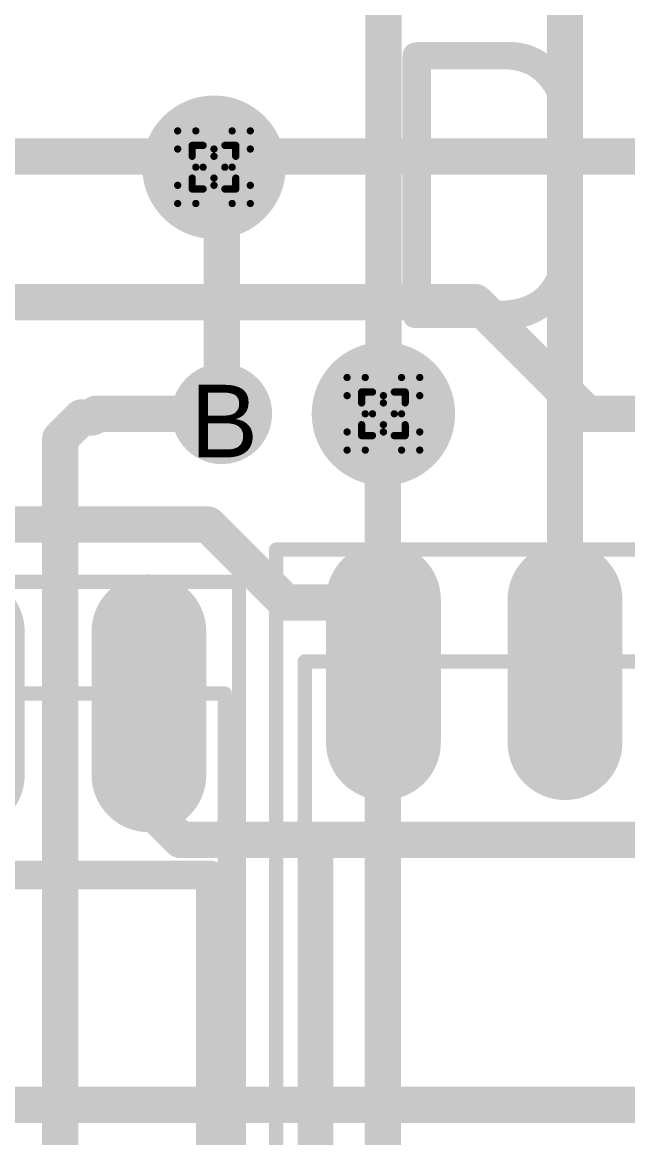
# Model space of a CAD drawing. Header units: millimetres. Extents: x 3219 to 51106, y -14166 to 2063.
# Drawn here: x 5634.21 to 5638.45, y 1785.82 to 1793.62 of the extents above; entities that cross this region are included whole.
import ezdxf

# ---------------------------------------------------------------- set-up
doc = ezdxf.new("R2010")
doc.units = ezdxf.units.MM
doc.layers.get('0').update_dxf_attribs({"lineweight": 53})
for name, color, linetype in [('Bottom Layer', 5, 'Continuous'), ('Bottom Solder', 6, 'Continuous'), ('Drill Drawing', 1, 'Continuous'), ('Mechanical 13', 56, 'Continuous'), ('Mechanical 15', 56, 'Continuous'), ('Top Layer', 1, 'Continuous'), ('Top Overlay', 2, 'Continuous'), ('Top Paste', 8, 'Continuous'), ('Top Solder', 216, 'Continuous')]:
    doc.layers.add(name, color=color, linetype=linetype)
doc.styles.add('Arial', font='arial.ttf', dxfattribs={"height": 3})
doc.styles.add('GOST type B', font='GOST_B.TTF', dxfattribs={"height": 3.5})

# ---------------------------------------------------------------- blocks, each defined once
blk = doc.blocks.new('14_SOIC_95')
at = {"layer": 'Top Layer'}
h = blk.add_hatch(color=1, dxfattribs=at)
edge = h.paths.add_edge_path()
edge.add_arc((5.4, 0), 0.3, 90, 270)
edge.add_line((5.4, -0.3), (6.4, -0.3))
edge.add_arc((6.4, 0), 0.3, 270, 450)
edge.add_line((6.4, 0.3), (5.4, 0.3))
h = blk.add_hatch(color=1, dxfattribs=at)
edge = h.paths.add_edge_path()
edge.add_arc((5.4, -1.27), 0.3, 90, 270)
edge.add_line((5.4, -1.57), (6.4, -1.57))
edge.add_arc((6.4, -1.27), 0.3, 270, 450)
edge.add_line((6.4, -0.97), (5.4, -0.97))
at = {"layer": 'Top Paste'}
h = blk.add_hatch(color=8, dxfattribs=at)
edge = h.paths.add_edge_path()
edge.add_arc((5.4, 0), 0.3, 90, 270)
edge.add_line((5.4, -0.3), (6.4, -0.3))
edge.add_arc((6.4, 0), 0.3, 270, 450)
edge.add_line((6.4, 0.3), (5.4, 0.3))
h = blk.add_hatch(color=8, dxfattribs=at)
edge = h.paths.add_edge_path()
edge.add_arc((5.4, -1.27), 0.3, 90, 270)
edge.add_line((5.4, -1.57), (6.4, -1.57))
edge.add_arc((6.4, -1.27), 0.3, 270, 450)
edge.add_line((6.4, -0.97), (5.4, -0.97))
at = {"layer": 'Top Solder'}
h = blk.add_hatch(color=216, dxfattribs=at)
edge = h.paths.add_edge_path()
edge.add_arc((5.4, 0), 0.4016, 90, 270)
edge.add_line((5.4, -0.4016), (6.4, -0.4016))
edge.add_arc((6.4, 0), 0.4016, 270, 450)
edge.add_line((6.4, 0.4016), (5.4, 0.4016))
h = blk.add_hatch(color=216, dxfattribs=at)
edge = h.paths.add_edge_path()
edge.add_arc((5.4, -1.27), 0.4016, 90, 270)
edge.add_line((5.4, -1.6716), (6.4, -1.6716))
edge.add_arc((6.4, -1.27), 0.4016, 270, 450)
edge.add_line((6.4, -0.8684), (5.4, -0.8684))
at = {"layer": 'Mechanical 13'}
for points in [[(-0.1683, 0.5501, 0.1, 0.1, 0), (5.9685, 0.55, 0.1, 0.1, 0)], [(5.9685, 0.55, 0.1, 0.1, 0), (5.9685, -8.15, 0.1, 0.1, 0)]]:
    blk.add_lwpolyline(points, format="xyseb", dxfattribs=at)
blk.add_lwpolyline([(5.9435, 0.55, 0.05, 0.05, 1), (5.9935, 0.55, 0.05, 0.05, 1)], format="xyseb", close=True, dxfattribs=at)
blk.add_lwpolyline([(5.9435, 0.55, 0.05, 0.05, 1), (5.9935, 0.55, 0.05, 0.05, 1)], format="xyseb", close=True, dxfattribs=at)
at = {"layer": 'Mechanical 15'}
for points in [[(6.75, 0.75, 0.1, 0.1, 0), (-0.75, 0.75, 0.1, 0.1, 0)], [(6.75, 0.75, 0.1, 0.1, 0), (6.75, 0.5, 0.1, 0.1, 0)], [(6.75, 0.5, 0.1, 0.1, 0), (6.75, -8.25, 0.1, 0.1, 0)]]:
    blk.add_lwpolyline(points, format="xyseb", dxfattribs=at)
for points in [[(6.725, 0.75, 0.05, 0.05, 1), (6.775, 0.75, 0.05, 0.05, 1)], [(6.725, 0.75, 0.05, 0.05, 1), (6.775, 0.75, 0.05, 0.05, 1)], [(6.725, 0.5, 0.05, 0.05, 1), (6.775, 0.5, 0.05, 0.05, 1)], [(6.725, 0.5, 0.05, 0.05, 1), (6.775, 0.5, 0.05, 0.05, 1)]]:
    blk.add_lwpolyline(points, format="xyseb", close=True, dxfattribs=at)
at = {"layer": 'Top Overlay'}
for points in [[(1.2, 0.45, 0.2, 0.2, 0), (4.7, 0.45, 0.2, 0.2, 0)], [(4.7, 0.45, 0.2, 0.2, 0), (4.7, -8.05, 0.2, 0.2, 0)]]:
    blk.add_lwpolyline(points, format="xyseb", dxfattribs=at)
blk.add_lwpolyline([(4.65, 0.45, 0.1, 0.1, 1), (4.75, 0.45, 0.1, 0.1, 1)], format="xyseb", close=True, dxfattribs=at)
blk.add_lwpolyline([(4.65, 0.45, 0.1, 0.1, 1), (4.75, 0.45, 0.1, 0.1, 1)], format="xyseb", close=True, dxfattribs=at)
blk = doc.blocks.new('14_SOIC_96')
at = {"layer": 'Top Layer'}
h = blk.add_hatch(color=1, dxfattribs=at)
edge = h.paths.add_edge_path()
edge.add_arc((5.4, -7.62), 0.3, 90, 270)
edge.add_line((5.4, -7.92), (6.4, -7.92))
edge.add_arc((6.4, -7.62), 0.3, 270, 450)
edge.add_line((6.4, -7.32), (5.4, -7.32))
at = {"layer": 'Top Paste'}
h = blk.add_hatch(color=8, dxfattribs=at)
edge = h.paths.add_edge_path()
edge.add_arc((5.4, -7.62), 0.3, 90, 270)
edge.add_line((5.4, -7.92), (6.4, -7.92))
edge.add_arc((6.4, -7.62), 0.3, 270, 450)
edge.add_line((6.4, -7.32), (5.4, -7.32))
at = {"layer": 'Top Solder'}
h = blk.add_hatch(color=216, dxfattribs=at)
edge = h.paths.add_edge_path()
edge.add_arc((5.4, -6.35), 0.4016, 90, 270)
edge.add_line((5.4, -6.7516), (6.4, -6.7516))
edge.add_arc((6.4, -6.35), 0.4016, 270, 450)
edge.add_line((6.4, -5.9484), (5.4, -5.9484))
h = blk.add_hatch(color=216, dxfattribs=at)
edge = h.paths.add_edge_path()
edge.add_arc((5.4, -7.62), 0.4016, 90, 270)
edge.add_line((5.4, -8.0216), (6.4, -8.0216))
edge.add_arc((6.4, -7.62), 0.4016, 270, 450)
edge.add_line((6.4, -7.2184), (5.4, -7.2184))
at = {"layer": 'Mechanical 13'}
for points in [[(5.9685, 0.55, 0.1, 0.1, 0), (5.9685, -8.15, 0.1, 0.1, 0)], [(-0.1683, -8.15, 0.1, 0.1, 0), (5.9685, -8.15, 0.1, 0.1, 0)]]:
    blk.add_lwpolyline(points, format="xyseb", dxfattribs=at)
blk.add_lwpolyline([(5.9435, -8.15, 0.05, 0.05, 1), (5.9935, -8.15, 0.05, 0.05, 1)], format="xyseb", close=True, dxfattribs=at)
blk.add_lwpolyline([(5.9435, -8.15, 0.05, 0.05, 1), (5.9935, -8.15, 0.05, 0.05, 1)], format="xyseb", close=True, dxfattribs=at)
at = {"layer": 'Mechanical 15'}
for points in [[(6.75, 0.5, 0.1, 0.1, 0), (6.75, -8.25, 0.1, 0.1, 0)], [(-0.75, -8.25, 0.1, 0.1, 0), (6.75, -8.25, 0.1, 0.1, 0)]]:
    blk.add_lwpolyline(points, format="xyseb", dxfattribs=at)
blk.add_lwpolyline([(6.725, -8.25, 0.05, 0.05, 1), (6.775, -8.25, 0.05, 0.05, 1)], format="xyseb", close=True, dxfattribs=at)
blk.add_lwpolyline([(6.725, -8.25, 0.05, 0.05, 1), (6.775, -8.25, 0.05, 0.05, 1)], format="xyseb", close=True, dxfattribs=at)
at = {"layer": 'Top Overlay'}
for points in [[(4.7, 0.45, 0.2, 0.2, 0), (4.7, -8.05, 0.2, 0.2, 0)], [(1.2, -8.05, 0.2, 0.2, 0), (4.7, -8.05, 0.2, 0.2, 0)]]:
    blk.add_lwpolyline(points, format="xyseb", dxfattribs=at)
blk.add_lwpolyline([(4.65, -8.05, 0.1, 0.1, 1), (4.75, -8.05, 0.1, 0.1, 1)], format="xyseb", close=True, dxfattribs=at)
blk.add_lwpolyline([(4.65, -8.05, 0.1, 0.1, 1), (4.75, -8.05, 0.1, 0.1, 1)], format="xyseb", close=True, dxfattribs=at)

msp = doc.modelspace()

# ---------------------------------------------------------------- hatches: boundary and pattern name
at = {"layer": 'Bottom Layer'}
h = msp.add_hatch(color=5, dxfattribs=at)
edge = h.paths.add_edge_path()
edge.add_arc((5635.5535, 1792.6081), 0.4, 0, 360)
h = msp.add_hatch(color=5, dxfattribs=at)
edge = h.paths.add_edge_path()
edge.add_arc((5636.7385, 1790.8831), 0.4, 0, 360)
h = msp.add_hatch(color=5, dxfattribs=at)
edge = h.paths.add_edge_path()
edge.add_arc((5635.6083, 1790.8831), 0.25, 0, 360)
at = {"layer": 'Bottom Solder'}
h = msp.add_hatch(color=6, dxfattribs=at)
edge = h.paths.add_edge_path()
edge.add_arc((5635.5535, 1792.6081), 0.5016, 0, 360)
h = msp.add_hatch(color=6, dxfattribs=at)
edge = h.paths.add_edge_path()
edge.add_arc((5636.7385, 1790.8831), 0.5016, 0, 360)
h = msp.add_hatch(color=6, dxfattribs=at)
edge = h.paths.add_edge_path()
edge.add_arc((5635.6083, 1790.8831), 0.3516, 0, 360)
at = {"layer": 'Top Layer'}
h = msp.add_hatch(color=1, dxfattribs=at)
edge = h.paths.add_edge_path()
edge.add_arc((5635.5535, 1792.6081), 0.4, 0, 360)
h = msp.add_hatch(color=1, dxfattribs=at)
edge = h.paths.add_edge_path()
edge.add_arc((5636.7385, 1790.8831), 0.4, 0, 360)
h = msp.add_hatch(color=1, dxfattribs=at)
edge = h.paths.add_edge_path()
edge.add_arc((5635.6083, 1790.8831), 0.25, 0, 360)
at = {"layer": 'Top Solder'}
h = msp.add_hatch(color=216, dxfattribs=at)
edge = h.paths.add_edge_path()
edge.add_arc((5635.5535, 1792.6081), 0.5016, 0, 360)
h = msp.add_hatch(color=216, dxfattribs=at)
edge = h.paths.add_edge_path()
edge.add_arc((5636.7385, 1790.8831), 0.5016, 0, 360)
h = msp.add_hatch(color=216, dxfattribs=at)
edge = h.paths.add_edge_path()
edge.add_arc((5635.6083, 1790.8831), 0.3516, 0, 360)

# ---------------------------------------------------------------- linework, layer by layer
at = {"layer": 'Bottom Layer'}
for points in [[(5592.9909, 1792.6831, 0.254, 0.254, 0), (5641.4035, 1792.6831, 0.254, 0.254, 0)], [(5635.4785, 1792.6081, 0.254, 0.254, 0), (5635.5535, 1792.6081, 0.254, 0.254, 0)], [(5631.0595, 1791.6641, 0.254, 0.254, 0), (5637.3824, 1791.6641, 0.254, 0.254, 0)], [(5637.3824, 1791.6641, 0.254, 0.254, 0), (5638.1634, 1790.8831, 0.254, 0.254, 0)], [(5634.7035, 1790.8581, 0.254, 0.254, 0), (5634.7285, 1790.8831, 0.254, 0.254, 0)], [(5634.7285, 1790.8831, 0.254, 0.254, 0), (5635.6083, 1790.8831, 0.254, 0.254, 0)], [(5636.7335, 1790.8781, 0.254, 0.254, 0), (5636.7385, 1790.8831, 0.254, 0.254, 0)], [(5636.7335, 1782.1131, 0.254, 0.254, 0), (5636.7335, 1790.8781, 0.254, 0.254, 0)], [(5638.1634, 1790.8831, 0.254, 0.254, 0), (5639.2785, 1790.8831, 0.254, 0.254, 0)], [(5634.4785, 1790.7093, 0.254, 0.254, 0), (5634.6273, 1790.8581, 0.254, 0.254, 0)], [(5634.6273, 1790.8581, 0.254, 0.254, 0), (5634.7035, 1790.8581, 0.254, 0.254, 0)], [(5634.4785, 1784.3581, 0.254, 0.254, 0), (5634.4785, 1790.7093, 0.254, 0.254, 0)]]:
    msp.add_lwpolyline(points, format="xyseb", dxfattribs=at)
for points in [[(5635.415, 1792.6081, 0.127, 0.127, 1), (5635.542, 1792.6081, 0.127, 0.127, 1)], [(5635.49, 1792.6081, 0.127, 0.127, 1), (5635.617, 1792.6081, 0.127, 0.127, 1)], [(5637.3189, 1791.6641, 0.127, 0.127, 1), (5637.4459, 1791.6641, 0.127, 0.127, 1)], [(5637.3189, 1791.6641, 0.127, 0.127, 1), (5637.4459, 1791.6641, 0.127, 0.127, 1)], [(5634.665, 1790.8831, 0.127, 0.127, 1), (5634.792, 1790.8831, 0.127, 0.127, 1)], [(5634.665, 1790.8831, 0.127, 0.127, 1), (5634.792, 1790.8831, 0.127, 0.127, 1)], [(5635.5448, 1790.8831, 0.127, 0.127, 1), (5635.6718, 1790.8831, 0.127, 0.127, 1)], [(5636.67, 1790.8781, 0.127, 0.127, 1), (5636.797, 1790.8781, 0.127, 0.127, 1)], [(5636.67, 1790.8781, 0.127, 0.127, 1), (5636.797, 1790.8781, 0.127, 0.127, 1)], [(5636.675, 1790.8831, 0.127, 0.127, 1), (5636.802, 1790.8831, 0.127, 0.127, 1)], [(5638.0999, 1790.8831, 0.127, 0.127, 1), (5638.2269, 1790.8831, 0.127, 0.127, 1)], [(5638.0999, 1790.8831, 0.127, 0.127, 1), (5638.2269, 1790.8831, 0.127, 0.127, 1)], [(5634.5638, 1790.8581, 0.127, 0.127, 1), (5634.6908, 1790.8581, 0.127, 0.127, 1)], [(5634.5638, 1790.8581, 0.127, 0.127, 1), (5634.6908, 1790.8581, 0.127, 0.127, 1)], [(5634.64, 1790.8581, 0.127, 0.127, 1), (5634.767, 1790.8581, 0.127, 0.127, 1)], [(5634.64, 1790.8581, 0.127, 0.127, 1), (5634.767, 1790.8581, 0.127, 0.127, 1)], [(5634.415, 1790.7093, 0.127, 0.127, 1), (5634.542, 1790.7093, 0.127, 0.127, 1)], [(5634.415, 1790.7093, 0.127, 0.127, 1), (5634.542, 1790.7093, 0.127, 0.127, 1)]]:
    msp.add_lwpolyline(points, format="xyseb", close=True, dxfattribs=at)
at = {"layer": 'Drill Drawing'}
for points in [[(5635.2995, 1792.7351, 0.0508, 0.0508, 0), (5635.2995, 1792.8621, 0.0508, 0.0508, 0)], [(5635.2995, 1792.8621, 0.0508, 0.0508, 0), (5635.4265, 1792.8621, 0.0508, 0.0508, 0)], [(5635.4265, 1792.8621, 0.0508, 0.0508, 0), (5635.5535, 1792.7351, 0.0508, 0.0508, 0)], [(5635.5535, 1792.7351, 0.0508, 0.0508, 0), (5635.6805, 1792.8621, 0.0508, 0.0508, 0)], [(5635.6805, 1792.8621, 0.0508, 0.0508, 0), (5635.8075, 1792.8621, 0.0508, 0.0508, 0)], [(5635.8075, 1792.7351, 0.0508, 0.0508, 0), (5635.8075, 1792.8621, 0.0508, 0.0508, 0)], [(5635.4011, 1792.6843, 0.0508, 0.0508, 0), (5635.4011, 1792.7605, 0.0508, 0.0508, 0)], [(5635.4011, 1792.7605, 0.0508, 0.0508, 0), (5635.4773, 1792.7605, 0.0508, 0.0508, 0)], [(5635.4773, 1792.7605, 0.0508, 0.0508, 0), (5635.5535, 1792.6843, 0.0508, 0.0508, 0)], [(5635.5535, 1792.6843, 0.0508, 0.0508, 0), (5635.6297, 1792.7605, 0.0508, 0.0508, 0)], [(5635.6297, 1792.7605, 0.0508, 0.0508, 0), (5635.7059, 1792.7605, 0.0508, 0.0508, 0)], [(5635.7059, 1792.6843, 0.0508, 0.0508, 0), (5635.7059, 1792.7605, 0.0508, 0.0508, 0)], [(5635.2995, 1792.7351, 0.0508, 0.0508, 0), (5635.4265, 1792.6081, 0.0508, 0.0508, 0)], [(5635.4011, 1792.6843, 0.0508, 0.0508, 0), (5635.4773, 1792.6081, 0.0508, 0.0508, 0)], [(5635.6297, 1792.6081, 0.0508, 0.0508, 0), (5635.7059, 1792.6843, 0.0508, 0.0508, 0)], [(5635.6805, 1792.6081, 0.0508, 0.0508, 0), (5635.8075, 1792.7351, 0.0508, 0.0508, 0)], [(5635.2995, 1792.4811, 0.0508, 0.0508, 0), (5635.4265, 1792.6081, 0.0508, 0.0508, 0)], [(5635.4011, 1792.5319, 0.0508, 0.0508, 0), (5635.4773, 1792.6081, 0.0508, 0.0508, 0)], [(5635.6297, 1792.6081, 0.0508, 0.0508, 0), (5635.7059, 1792.5319, 0.0508, 0.0508, 0)], [(5635.6805, 1792.6081, 0.0508, 0.0508, 0), (5635.8075, 1792.4811, 0.0508, 0.0508, 0)], [(5635.4011, 1792.4557, 0.0508, 0.0508, 0), (5635.4011, 1792.5319, 0.0508, 0.0508, 0)], [(5635.4773, 1792.4557, 0.0508, 0.0508, 0), (5635.5535, 1792.5319, 0.0508, 0.0508, 0)], [(5635.5535, 1792.5319, 0.0508, 0.0508, 0), (5635.6297, 1792.4557, 0.0508, 0.0508, 0)], [(5635.7059, 1792.4557, 0.0508, 0.0508, 0), (5635.7059, 1792.5319, 0.0508, 0.0508, 0)], [(5635.2995, 1792.3541, 0.0508, 0.0508, 0), (5635.2995, 1792.4811, 0.0508, 0.0508, 0)], [(5635.4011, 1792.4557, 0.0508, 0.0508, 0), (5635.4773, 1792.4557, 0.0508, 0.0508, 0)], [(5635.4265, 1792.3541, 0.0508, 0.0508, 0), (5635.5535, 1792.4811, 0.0508, 0.0508, 0)], [(5635.5535, 1792.4811, 0.0508, 0.0508, 0), (5635.6805, 1792.3541, 0.0508, 0.0508, 0)], [(5635.6297, 1792.4557, 0.0508, 0.0508, 0), (5635.7059, 1792.4557, 0.0508, 0.0508, 0)], [(5635.8075, 1792.3541, 0.0508, 0.0508, 0), (5635.8075, 1792.4811, 0.0508, 0.0508, 0)], [(5635.2995, 1792.3541, 0.0508, 0.0508, 0), (5635.4265, 1792.3541, 0.0508, 0.0508, 0)], [(5635.6805, 1792.3541, 0.0508, 0.0508, 0), (5635.8075, 1792.3541, 0.0508, 0.0508, 0)], [(5636.4845, 1791.0101, 0.0508, 0.0508, 0), (5636.4845, 1791.1371, 0.0508, 0.0508, 0)], [(5636.4845, 1791.1371, 0.0508, 0.0508, 0), (5636.6115, 1791.1371, 0.0508, 0.0508, 0)], [(5636.6115, 1791.1371, 0.0508, 0.0508, 0), (5636.7385, 1791.0101, 0.0508, 0.0508, 0)], [(5636.7385, 1791.0101, 0.0508, 0.0508, 0), (5636.8655, 1791.1371, 0.0508, 0.0508, 0)], [(5636.8655, 1791.1371, 0.0508, 0.0508, 0), (5636.9925, 1791.1371, 0.0508, 0.0508, 0)], [(5636.9925, 1791.0101, 0.0508, 0.0508, 0), (5636.9925, 1791.1371, 0.0508, 0.0508, 0)], [(5636.4845, 1791.0101, 0.0508, 0.0508, 0), (5636.6115, 1790.8831, 0.0508, 0.0508, 0)], [(5636.5861, 1790.9593, 0.0508, 0.0508, 0), (5636.5861, 1791.0355, 0.0508, 0.0508, 0)], [(5636.5861, 1791.0355, 0.0508, 0.0508, 0), (5636.6623, 1791.0355, 0.0508, 0.0508, 0)], [(5636.6623, 1791.0355, 0.0508, 0.0508, 0), (5636.7385, 1790.9593, 0.0508, 0.0508, 0)], [(5636.7385, 1790.9593, 0.0508, 0.0508, 0), (5636.8147, 1791.0355, 0.0508, 0.0508, 0)], [(5636.8147, 1791.0355, 0.0508, 0.0508, 0), (5636.8909, 1791.0355, 0.0508, 0.0508, 0)], [(5636.8655, 1790.8831, 0.0508, 0.0508, 0), (5636.9925, 1791.0101, 0.0508, 0.0508, 0)], [(5636.8909, 1790.9593, 0.0508, 0.0508, 0), (5636.8909, 1791.0355, 0.0508, 0.0508, 0)], [(5636.5861, 1790.9593, 0.0508, 0.0508, 0), (5636.6623, 1790.8831, 0.0508, 0.0508, 0)], [(5636.8147, 1790.8831, 0.0508, 0.0508, 0), (5636.8909, 1790.9593, 0.0508, 0.0508, 0)], [(5636.4845, 1790.7561, 0.0508, 0.0508, 0), (5636.6115, 1790.8831, 0.0508, 0.0508, 0)], [(5636.5861, 1790.8069, 0.0508, 0.0508, 0), (5636.6623, 1790.8831, 0.0508, 0.0508, 0)], [(5636.8147, 1790.8831, 0.0508, 0.0508, 0), (5636.8909, 1790.8069, 0.0508, 0.0508, 0)], [(5636.8655, 1790.8831, 0.0508, 0.0508, 0), (5636.9925, 1790.7561, 0.0508, 0.0508, 0)], [(5636.4845, 1790.6291, 0.0508, 0.0508, 0), (5636.4845, 1790.7561, 0.0508, 0.0508, 0)], [(5636.5861, 1790.7307, 0.0508, 0.0508, 0), (5636.5861, 1790.8069, 0.0508, 0.0508, 0)], [(5636.5861, 1790.7307, 0.0508, 0.0508, 0), (5636.6623, 1790.7307, 0.0508, 0.0508, 0)], [(5636.6115, 1790.6291, 0.0508, 0.0508, 0), (5636.7385, 1790.7561, 0.0508, 0.0508, 0)], [(5636.6623, 1790.7307, 0.0508, 0.0508, 0), (5636.7385, 1790.8069, 0.0508, 0.0508, 0)], [(5636.7385, 1790.8069, 0.0508, 0.0508, 0), (5636.8147, 1790.7307, 0.0508, 0.0508, 0)], [(5636.7385, 1790.7561, 0.0508, 0.0508, 0), (5636.8655, 1790.6291, 0.0508, 0.0508, 0)], [(5636.8147, 1790.7307, 0.0508, 0.0508, 0), (5636.8909, 1790.7307, 0.0508, 0.0508, 0)], [(5636.8909, 1790.7307, 0.0508, 0.0508, 0), (5636.8909, 1790.8069, 0.0508, 0.0508, 0)], [(5636.9925, 1790.6291, 0.0508, 0.0508, 0), (5636.9925, 1790.7561, 0.0508, 0.0508, 0)], [(5636.4845, 1790.6291, 0.0508, 0.0508, 0), (5636.6115, 1790.6291, 0.0508, 0.0508, 0)], [(5636.8655, 1790.6291, 0.0508, 0.0508, 0), (5636.9925, 1790.6291, 0.0508, 0.0508, 0)]]:
    msp.add_lwpolyline(points, format="xyseb", dxfattribs=at)
for points in [[(5635.2868, 1792.8621, 0.0254, 0.0254, 1), (5635.3122, 1792.8621, 0.0254, 0.0254, 1)], [(5635.2868, 1792.8621, 0.0254, 0.0254, 1), (5635.3122, 1792.8621, 0.0254, 0.0254, 1)], [(5635.4138, 1792.8621, 0.0254, 0.0254, 1), (5635.4392, 1792.8621, 0.0254, 0.0254, 1)], [(5635.4138, 1792.8621, 0.0254, 0.0254, 1), (5635.4392, 1792.8621, 0.0254, 0.0254, 1)], [(5635.6678, 1792.8621, 0.0254, 0.0254, 1), (5635.6932, 1792.8621, 0.0254, 0.0254, 1)], [(5635.6678, 1792.8621, 0.0254, 0.0254, 1), (5635.6932, 1792.8621, 0.0254, 0.0254, 1)], [(5635.7948, 1792.8621, 0.0254, 0.0254, 1), (5635.8202, 1792.8621, 0.0254, 0.0254, 1)], [(5635.7948, 1792.8621, 0.0254, 0.0254, 1), (5635.8202, 1792.8621, 0.0254, 0.0254, 1)], [(5635.3884, 1792.7605, 0.0254, 0.0254, 1), (5635.4138, 1792.7605, 0.0254, 0.0254, 1)], [(5635.3884, 1792.7605, 0.0254, 0.0254, 1), (5635.4138, 1792.7605, 0.0254, 0.0254, 1)], [(5635.4646, 1792.7605, 0.0254, 0.0254, 1), (5635.49, 1792.7605, 0.0254, 0.0254, 1)], [(5635.4646, 1792.7605, 0.0254, 0.0254, 1), (5635.49, 1792.7605, 0.0254, 0.0254, 1)], [(5635.617, 1792.7605, 0.0254, 0.0254, 1), (5635.6424, 1792.7605, 0.0254, 0.0254, 1)], [(5635.617, 1792.7605, 0.0254, 0.0254, 1), (5635.6424, 1792.7605, 0.0254, 0.0254, 1)], [(5635.6932, 1792.7605, 0.0254, 0.0254, 1), (5635.7186, 1792.7605, 0.0254, 0.0254, 1)], [(5635.6932, 1792.7605, 0.0254, 0.0254, 1), (5635.7186, 1792.7605, 0.0254, 0.0254, 1)], [(5635.2868, 1792.7351, 0.0254, 0.0254, 1), (5635.3122, 1792.7351, 0.0254, 0.0254, 1)], [(5635.2868, 1792.7351, 0.0254, 0.0254, 1), (5635.3122, 1792.7351, 0.0254, 0.0254, 1)], [(5635.3884, 1792.6843, 0.0254, 0.0254, 1), (5635.4138, 1792.6843, 0.0254, 0.0254, 1)], [(5635.3884, 1792.6843, 0.0254, 0.0254, 1), (5635.4138, 1792.6843, 0.0254, 0.0254, 1)], [(5635.5408, 1792.7351, 0.0254, 0.0254, 1), (5635.5662, 1792.7351, 0.0254, 0.0254, 1)], [(5635.5408, 1792.7351, 0.0254, 0.0254, 1), (5635.5662, 1792.7351, 0.0254, 0.0254, 1)], [(5635.5408, 1792.6843, 0.0254, 0.0254, 1), (5635.5662, 1792.6843, 0.0254, 0.0254, 1)], [(5635.5408, 1792.6843, 0.0254, 0.0254, 1), (5635.5662, 1792.6843, 0.0254, 0.0254, 1)], [(5635.6932, 1792.6843, 0.0254, 0.0254, 1), (5635.7186, 1792.6843, 0.0254, 0.0254, 1)], [(5635.6932, 1792.6843, 0.0254, 0.0254, 1), (5635.7186, 1792.6843, 0.0254, 0.0254, 1)], [(5635.7948, 1792.7351, 0.0254, 0.0254, 1), (5635.8202, 1792.7351, 0.0254, 0.0254, 1)], [(5635.7948, 1792.7351, 0.0254, 0.0254, 1), (5635.8202, 1792.7351, 0.0254, 0.0254, 1)], [(5635.4138, 1792.6081, 0.0254, 0.0254, 1), (5635.4392, 1792.6081, 0.0254, 0.0254, 1)], [(5635.4138, 1792.6081, 0.0254, 0.0254, 1), (5635.4392, 1792.6081, 0.0254, 0.0254, 1)], [(5635.4646, 1792.6081, 0.0254, 0.0254, 1), (5635.49, 1792.6081, 0.0254, 0.0254, 1)], [(5635.4646, 1792.6081, 0.0254, 0.0254, 1), (5635.49, 1792.6081, 0.0254, 0.0254, 1)], [(5635.617, 1792.6081, 0.0254, 0.0254, 1), (5635.6424, 1792.6081, 0.0254, 0.0254, 1)], [(5635.617, 1792.6081, 0.0254, 0.0254, 1), (5635.6424, 1792.6081, 0.0254, 0.0254, 1)], [(5635.6678, 1792.6081, 0.0254, 0.0254, 1), (5635.6932, 1792.6081, 0.0254, 0.0254, 1)], [(5635.6678, 1792.6081, 0.0254, 0.0254, 1), (5635.6932, 1792.6081, 0.0254, 0.0254, 1)], [(5635.3884, 1792.5319, 0.0254, 0.0254, 1), (5635.4138, 1792.5319, 0.0254, 0.0254, 1)], [(5635.3884, 1792.5319, 0.0254, 0.0254, 1), (5635.4138, 1792.5319, 0.0254, 0.0254, 1)], [(5635.5408, 1792.5319, 0.0254, 0.0254, 1), (5635.5662, 1792.5319, 0.0254, 0.0254, 1)], [(5635.5408, 1792.5319, 0.0254, 0.0254, 1), (5635.5662, 1792.5319, 0.0254, 0.0254, 1)], [(5635.6932, 1792.5319, 0.0254, 0.0254, 1), (5635.7186, 1792.5319, 0.0254, 0.0254, 1)], [(5635.6932, 1792.5319, 0.0254, 0.0254, 1), (5635.7186, 1792.5319, 0.0254, 0.0254, 1)], [(5635.2868, 1792.4811, 0.0254, 0.0254, 1), (5635.3122, 1792.4811, 0.0254, 0.0254, 1)], [(5635.2868, 1792.4811, 0.0254, 0.0254, 1), (5635.3122, 1792.4811, 0.0254, 0.0254, 1)], [(5635.3884, 1792.4557, 0.0254, 0.0254, 1), (5635.4138, 1792.4557, 0.0254, 0.0254, 1)], [(5635.3884, 1792.4557, 0.0254, 0.0254, 1), (5635.4138, 1792.4557, 0.0254, 0.0254, 1)], [(5635.4646, 1792.4557, 0.0254, 0.0254, 1), (5635.49, 1792.4557, 0.0254, 0.0254, 1)], [(5635.4646, 1792.4557, 0.0254, 0.0254, 1), (5635.49, 1792.4557, 0.0254, 0.0254, 1)], [(5635.5408, 1792.4811, 0.0254, 0.0254, 1), (5635.5662, 1792.4811, 0.0254, 0.0254, 1)], [(5635.5408, 1792.4811, 0.0254, 0.0254, 1), (5635.5662, 1792.4811, 0.0254, 0.0254, 1)], [(5635.617, 1792.4557, 0.0254, 0.0254, 1), (5635.6424, 1792.4557, 0.0254, 0.0254, 1)], [(5635.617, 1792.4557, 0.0254, 0.0254, 1), (5635.6424, 1792.4557, 0.0254, 0.0254, 1)], [(5635.6932, 1792.4557, 0.0254, 0.0254, 1), (5635.7186, 1792.4557, 0.0254, 0.0254, 1)], [(5635.6932, 1792.4557, 0.0254, 0.0254, 1), (5635.7186, 1792.4557, 0.0254, 0.0254, 1)], [(5635.7948, 1792.4811, 0.0254, 0.0254, 1), (5635.8202, 1792.4811, 0.0254, 0.0254, 1)], [(5635.7948, 1792.4811, 0.0254, 0.0254, 1), (5635.8202, 1792.4811, 0.0254, 0.0254, 1)], [(5635.2868, 1792.3541, 0.0254, 0.0254, 1), (5635.3122, 1792.3541, 0.0254, 0.0254, 1)], [(5635.2868, 1792.3541, 0.0254, 0.0254, 1), (5635.3122, 1792.3541, 0.0254, 0.0254, 1)], [(5635.4138, 1792.3541, 0.0254, 0.0254, 1), (5635.4392, 1792.3541, 0.0254, 0.0254, 1)], [(5635.4138, 1792.3541, 0.0254, 0.0254, 1), (5635.4392, 1792.3541, 0.0254, 0.0254, 1)], [(5635.6678, 1792.3541, 0.0254, 0.0254, 1), (5635.6932, 1792.3541, 0.0254, 0.0254, 1)], [(5635.6678, 1792.3541, 0.0254, 0.0254, 1), (5635.6932, 1792.3541, 0.0254, 0.0254, 1)], [(5635.7948, 1792.3541, 0.0254, 0.0254, 1), (5635.8202, 1792.3541, 0.0254, 0.0254, 1)], [(5635.7948, 1792.3541, 0.0254, 0.0254, 1), (5635.8202, 1792.3541, 0.0254, 0.0254, 1)], [(5636.4718, 1791.1371, 0.0254, 0.0254, 1), (5636.4972, 1791.1371, 0.0254, 0.0254, 1)], [(5636.4718, 1791.1371, 0.0254, 0.0254, 1), (5636.4972, 1791.1371, 0.0254, 0.0254, 1)], [(5636.5988, 1791.1371, 0.0254, 0.0254, 1), (5636.6242, 1791.1371, 0.0254, 0.0254, 1)], [(5636.5988, 1791.1371, 0.0254, 0.0254, 1), (5636.6242, 1791.1371, 0.0254, 0.0254, 1)], [(5636.8528, 1791.1371, 0.0254, 0.0254, 1), (5636.8782, 1791.1371, 0.0254, 0.0254, 1)], [(5636.8528, 1791.1371, 0.0254, 0.0254, 1), (5636.8782, 1791.1371, 0.0254, 0.0254, 1)], [(5636.9798, 1791.1371, 0.0254, 0.0254, 1), (5637.0052, 1791.1371, 0.0254, 0.0254, 1)], [(5636.9798, 1791.1371, 0.0254, 0.0254, 1), (5637.0052, 1791.1371, 0.0254, 0.0254, 1)], [(5636.4718, 1791.0101, 0.0254, 0.0254, 1), (5636.4972, 1791.0101, 0.0254, 0.0254, 1)], [(5636.4718, 1791.0101, 0.0254, 0.0254, 1), (5636.4972, 1791.0101, 0.0254, 0.0254, 1)], [(5636.5734, 1791.0355, 0.0254, 0.0254, 1), (5636.5988, 1791.0355, 0.0254, 0.0254, 1)], [(5636.5734, 1791.0355, 0.0254, 0.0254, 1), (5636.5988, 1791.0355, 0.0254, 0.0254, 1)], [(5636.6496, 1791.0355, 0.0254, 0.0254, 1), (5636.675, 1791.0355, 0.0254, 0.0254, 1)], [(5636.6496, 1791.0355, 0.0254, 0.0254, 1), (5636.675, 1791.0355, 0.0254, 0.0254, 1)], [(5636.7258, 1791.0101, 0.0254, 0.0254, 1), (5636.7512, 1791.0101, 0.0254, 0.0254, 1)], [(5636.7258, 1791.0101, 0.0254, 0.0254, 1), (5636.7512, 1791.0101, 0.0254, 0.0254, 1)], [(5636.802, 1791.0355, 0.0254, 0.0254, 1), (5636.8274, 1791.0355, 0.0254, 0.0254, 1)], [(5636.802, 1791.0355, 0.0254, 0.0254, 1), (5636.8274, 1791.0355, 0.0254, 0.0254, 1)], [(5636.8782, 1791.0355, 0.0254, 0.0254, 1), (5636.9036, 1791.0355, 0.0254, 0.0254, 1)], [(5636.8782, 1791.0355, 0.0254, 0.0254, 1), (5636.9036, 1791.0355, 0.0254, 0.0254, 1)], [(5636.9798, 1791.0101, 0.0254, 0.0254, 1), (5637.0052, 1791.0101, 0.0254, 0.0254, 1)], [(5636.9798, 1791.0101, 0.0254, 0.0254, 1), (5637.0052, 1791.0101, 0.0254, 0.0254, 1)], [(5636.5734, 1790.9593, 0.0254, 0.0254, 1), (5636.5988, 1790.9593, 0.0254, 0.0254, 1)], [(5636.5734, 1790.9593, 0.0254, 0.0254, 1), (5636.5988, 1790.9593, 0.0254, 0.0254, 1)], [(5636.7258, 1790.9593, 0.0254, 0.0254, 1), (5636.7512, 1790.9593, 0.0254, 0.0254, 1)], [(5636.7258, 1790.9593, 0.0254, 0.0254, 1), (5636.7512, 1790.9593, 0.0254, 0.0254, 1)], [(5636.8782, 1790.9593, 0.0254, 0.0254, 1), (5636.9036, 1790.9593, 0.0254, 0.0254, 1)], [(5636.8782, 1790.9593, 0.0254, 0.0254, 1), (5636.9036, 1790.9593, 0.0254, 0.0254, 1)], [(5636.5988, 1790.8831, 0.0254, 0.0254, 1), (5636.6242, 1790.8831, 0.0254, 0.0254, 1)], [(5636.5988, 1790.8831, 0.0254, 0.0254, 1), (5636.6242, 1790.8831, 0.0254, 0.0254, 1)], [(5636.6496, 1790.8831, 0.0254, 0.0254, 1), (5636.675, 1790.8831, 0.0254, 0.0254, 1)], [(5636.6496, 1790.8831, 0.0254, 0.0254, 1), (5636.675, 1790.8831, 0.0254, 0.0254, 1)], [(5636.802, 1790.8831, 0.0254, 0.0254, 1), (5636.8274, 1790.8831, 0.0254, 0.0254, 1)], [(5636.802, 1790.8831, 0.0254, 0.0254, 1), (5636.8274, 1790.8831, 0.0254, 0.0254, 1)], [(5636.8528, 1790.8831, 0.0254, 0.0254, 1), (5636.8782, 1790.8831, 0.0254, 0.0254, 1)], [(5636.8528, 1790.8831, 0.0254, 0.0254, 1), (5636.8782, 1790.8831, 0.0254, 0.0254, 1)], [(5636.4718, 1790.7561, 0.0254, 0.0254, 1), (5636.4972, 1790.7561, 0.0254, 0.0254, 1)], [(5636.4718, 1790.7561, 0.0254, 0.0254, 1), (5636.4972, 1790.7561, 0.0254, 0.0254, 1)], [(5636.5734, 1790.8069, 0.0254, 0.0254, 1), (5636.5988, 1790.8069, 0.0254, 0.0254, 1)], [(5636.5734, 1790.8069, 0.0254, 0.0254, 1), (5636.5988, 1790.8069, 0.0254, 0.0254, 1)], [(5636.5734, 1790.7307, 0.0254, 0.0254, 1), (5636.5988, 1790.7307, 0.0254, 0.0254, 1)], [(5636.5734, 1790.7307, 0.0254, 0.0254, 1), (5636.5988, 1790.7307, 0.0254, 0.0254, 1)], [(5636.6496, 1790.7307, 0.0254, 0.0254, 1), (5636.675, 1790.7307, 0.0254, 0.0254, 1)], [(5636.6496, 1790.7307, 0.0254, 0.0254, 1), (5636.675, 1790.7307, 0.0254, 0.0254, 1)], [(5636.7258, 1790.8069, 0.0254, 0.0254, 1), (5636.7512, 1790.8069, 0.0254, 0.0254, 1)], [(5636.7258, 1790.8069, 0.0254, 0.0254, 1), (5636.7512, 1790.8069, 0.0254, 0.0254, 1)], [(5636.7258, 1790.7561, 0.0254, 0.0254, 1), (5636.7512, 1790.7561, 0.0254, 0.0254, 1)], [(5636.7258, 1790.7561, 0.0254, 0.0254, 1), (5636.7512, 1790.7561, 0.0254, 0.0254, 1)], [(5636.802, 1790.7307, 0.0254, 0.0254, 1), (5636.8274, 1790.7307, 0.0254, 0.0254, 1)], [(5636.802, 1790.7307, 0.0254, 0.0254, 1), (5636.8274, 1790.7307, 0.0254, 0.0254, 1)], [(5636.8782, 1790.8069, 0.0254, 0.0254, 1), (5636.9036, 1790.8069, 0.0254, 0.0254, 1)], [(5636.8782, 1790.8069, 0.0254, 0.0254, 1), (5636.9036, 1790.8069, 0.0254, 0.0254, 1)], [(5636.8782, 1790.7307, 0.0254, 0.0254, 1), (5636.9036, 1790.7307, 0.0254, 0.0254, 1)], [(5636.8782, 1790.7307, 0.0254, 0.0254, 1), (5636.9036, 1790.7307, 0.0254, 0.0254, 1)], [(5636.9798, 1790.7561, 0.0254, 0.0254, 1), (5637.0052, 1790.7561, 0.0254, 0.0254, 1)], [(5636.9798, 1790.7561, 0.0254, 0.0254, 1), (5637.0052, 1790.7561, 0.0254, 0.0254, 1)], [(5636.4718, 1790.6291, 0.0254, 0.0254, 1), (5636.4972, 1790.6291, 0.0254, 0.0254, 1)], [(5636.4718, 1790.6291, 0.0254, 0.0254, 1), (5636.4972, 1790.6291, 0.0254, 0.0254, 1)], [(5636.5988, 1790.6291, 0.0254, 0.0254, 1), (5636.6242, 1790.6291, 0.0254, 0.0254, 1)], [(5636.5988, 1790.6291, 0.0254, 0.0254, 1), (5636.6242, 1790.6291, 0.0254, 0.0254, 1)], [(5636.8528, 1790.6291, 0.0254, 0.0254, 1), (5636.8782, 1790.6291, 0.0254, 0.0254, 1)], [(5636.8528, 1790.6291, 0.0254, 0.0254, 1), (5636.8782, 1790.6291, 0.0254, 0.0254, 1)], [(5636.9798, 1790.6291, 0.0254, 0.0254, 1), (5637.0052, 1790.6291, 0.0254, 0.0254, 1)], [(5636.9798, 1790.6291, 0.0254, 0.0254, 1), (5637.0052, 1790.6291, 0.0254, 0.0254, 1)]]:
    msp.add_lwpolyline(points, format="xyseb", close=True, dxfattribs=at)
at = {"layer": 'Top Layer'}
for points in [[(5636.7385, 1790.8831, 0.254, 0.254, 0), (5636.7385, 1795.1966, 0.254, 0.254, 0)], [(5638.0085, 1789.0831, 0.254, 0.254, 0), (5638.0085, 1795.1966, 0.254, 0.254, 0)], [(5635.5535, 1792.6081, 0.254, 0.254, 0), (5635.6083, 1792.5533, 0.254, 0.254, 0)], [(5635.6083, 1790.8831, 0.254, 0.254, 0), (5635.6083, 1792.5533, 0.254, 0.254, 0)], [(5633.7373, 1790.1081, 0.254, 0.254, 0), (5635.5117, 1790.1081, 0.254, 0.254, 0)], [(5635.5117, 1790.1081, 0.254, 0.254, 0), (5636.0575, 1789.5623, 0.254, 0.254, 0)], [(5636.0575, 1789.5623, 0.254, 0.254, 0), (5636.5787, 1789.5623, 0.254, 0.254, 0)], [(5636.5787, 1789.5623, 0.254, 0.254, 0), (5636.7385, 1789.4025, 0.254, 0.254, 0)], [(5636.7385, 1789.0831, 0.254, 0.254, 0), (5636.7385, 1789.4025, 0.254, 0.254, 0)], [(5634.9816, 1788.7411, 0.254, 0.254, 0), (5635.0985, 1788.8581, 0.254, 0.254, 0)], [(5634.9816, 1788.2411, 0.254, 0.254, 0), (5634.9816, 1788.7411, 0.254, 0.254, 0)], [(5634.9816, 1788.2411, 0.254, 0.254, 0), (5635.3206, 1787.9021, 0.254, 0.254, 0)], [(5635.3206, 1787.9021, 0.254, 0.254, 0), (5639.8675, 1787.9021, 0.254, 0.254, 0)], [(5630.8665, 1786.0501, 0.254, 0.254, 0), (5638.6105, 1786.0501, 0.254, 0.254, 0)]]:
    msp.add_lwpolyline(points, format="xyseb", dxfattribs=at)
for points in [[(5635.49, 1792.6081, 0.127, 0.127, 1), (5635.617, 1792.6081, 0.127, 0.127, 1)], [(5635.5448, 1792.5533, 0.127, 0.127, 1), (5635.6718, 1792.5533, 0.127, 0.127, 1)], [(5635.5448, 1792.5533, 0.127, 0.127, 1), (5635.6718, 1792.5533, 0.127, 0.127, 1)], [(5635.5448, 1790.8831, 0.127, 0.127, 1), (5635.6718, 1790.8831, 0.127, 0.127, 1)], [(5636.675, 1790.8831, 0.127, 0.127, 1), (5636.802, 1790.8831, 0.127, 0.127, 1)], [(5635.4482, 1790.1081, 0.127, 0.127, 1), (5635.5752, 1790.1081, 0.127, 0.127, 1)], [(5635.4482, 1790.1081, 0.127, 0.127, 1), (5635.5752, 1790.1081, 0.127, 0.127, 1)], [(5635.994, 1789.5623, 0.127, 0.127, 1), (5636.121, 1789.5623, 0.127, 0.127, 1)], [(5635.994, 1789.5623, 0.127, 0.127, 1), (5636.121, 1789.5623, 0.127, 0.127, 1)], [(5636.5152, 1789.5623, 0.127, 0.127, 1), (5636.6422, 1789.5623, 0.127, 0.127, 1)], [(5636.5152, 1789.5623, 0.127, 0.127, 1), (5636.6422, 1789.5623, 0.127, 0.127, 1)], [(5636.675, 1789.4025, 0.127, 0.127, 1), (5636.802, 1789.4025, 0.127, 0.127, 1)], [(5636.675, 1789.4025, 0.127, 0.127, 1), (5636.802, 1789.4025, 0.127, 0.127, 1)], [(5636.675, 1789.0831, 0.127, 0.127, 1), (5636.802, 1789.0831, 0.127, 0.127, 1)], [(5637.945, 1789.0831, 0.127, 0.127, 1), (5638.072, 1789.0831, 0.127, 0.127, 1)], [(5635.035, 1788.8581, 0.127, 0.127, 1), (5635.162, 1788.8581, 0.127, 0.127, 1)], [(5634.9181, 1788.7411, 0.127, 0.127, 1), (5635.0451, 1788.7411, 0.127, 0.127, 1)], [(5634.9181, 1788.7411, 0.127, 0.127, 1), (5635.0451, 1788.7411, 0.127, 0.127, 1)], [(5634.9181, 1788.2411, 0.127, 0.127, 1), (5635.0451, 1788.2411, 0.127, 0.127, 1)], [(5634.9181, 1788.2411, 0.127, 0.127, 1), (5635.0451, 1788.2411, 0.127, 0.127, 1)], [(5635.2571, 1787.9021, 0.127, 0.127, 1), (5635.3841, 1787.9021, 0.127, 0.127, 1)], [(5635.2571, 1787.9021, 0.127, 0.127, 1), (5635.3841, 1787.9021, 0.127, 0.127, 1)]]:
    msp.add_lwpolyline(points, format="xyseb", close=True, dxfattribs=at)

# ---------------------------------------------------------------- block references
at = {"rotation": 90}
for name, p in [('14_SOIC_95', (5636.7385, 1783.1831)), ('14_SOIC_96', (5627.4785, 1782.9581))]:
    msp.add_blockref(name, p, dxfattribs=at)

# ---------------------------------------------------------------- texts
at = {"layer": 'Drill Drawing', "style": 'Arial'}
msp.add_text('B', height=0.508, dxfattribs=at).set_placement((5635.3882, 1790.5784))
at = {"layer": 'Top Overlay', "style": 'GOST type B'}
msp.add_text('DD9', height=2, dxfattribs=at).set_placement((5636.6666, 1791.4832))

doc.saveas('drawing.dxf')
